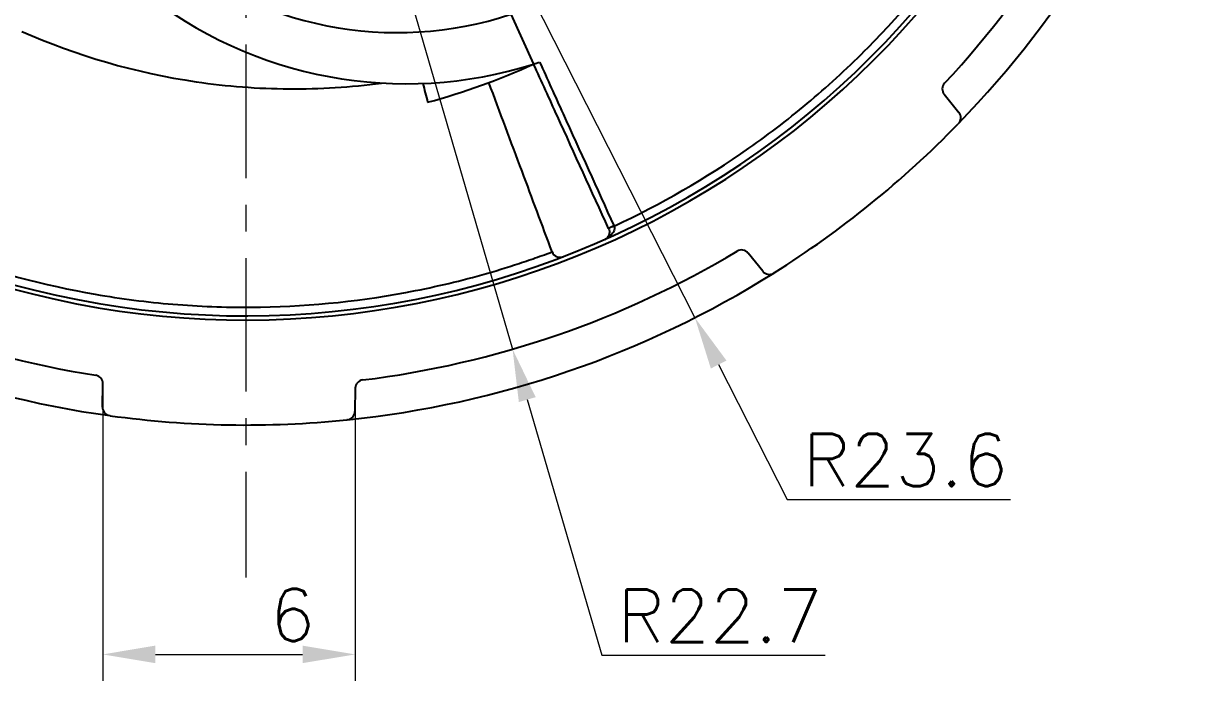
# Model space of a CAD drawing. Header units: millimetres. Extents: x 2517 to 4431, y 863 to 2540.
# Drawn here: x 3353.6 to 3381.35, y 1015.56 to 1031.19 of the extents above; entities that cross this region are included whole.
import ezdxf

# ---------------------------------------------------------------- set-up
doc = ezdxf.new("R2010")
doc.units = ezdxf.units.MM
doc.linetypes.add('CENTER', pattern=[50.8, 31.75, -6.35, 6.35, -6.35])
for name, color, linetype, lineweight in [('中心线', 1, 'CENTER', 9), ('实线', 7, 'Continuous', 25), ('尺寸标注', 2, 'Continuous', 9)]:
    doc.layers.add(name, color=color, linetype=linetype, lineweight=lineweight)
doc.styles.add('st', font='txt.shx')
doc.dimstyles.new('st', dxfattribs={"dimscale": 0.5, "dimtxt": 2.5, "dimasz": 2.5, "dimexe": 1.25, "dimexo": 0, "dimtad": 1, "dimtoh": 1, "dimdsep": 46, "dimtxsty": 'st', "dimcen": 0, "dimclrd": 256, "dimclre": 256, "dimclrt": 3, "dimadec": 3, "dimazin": 2, "dimtfac": 1, "dimtmove": 0, "dimatfit": 1, "dimfxl": 0, "dimlwd": -1, "dimlwe": -1, "dimarcsym": 0})

# ---------------------------------------------------------------- blocks, each defined once
blk = doc.blocks.new('*D321')
at = {"layer": 'Defpoints', "color": 0, "ltscale": 0.1, "transparency": 16777216}
for p in [(3358.889, 1071.325), (3365.061, 1069.99), (3367.979, 1068.918), (3358.889, 1045.236), (3358.889, 1018.012)]:
    blk.add_point(p, dxfattribs=at)
at = {"layer": '尺寸标注', "ltscale": 0.1, "transparency": 16777216}
blk.add_line((3367.979, 1068.918), (3368.255, 1069.637), dxfattribs=at)
blk.add_arc((3358.889, 1045.236), 25.512, 71.8076, 87.1924, dxfattribs=at)
for points in [[(3360.133, 1070.509), (3360.143, 1070.926), (3358.889, 1070.748)], [(3366.924, 1069.669), (3366.784, 1069.277), (3368.031, 1069.054)]]:
    blk.add_solid(points, dxfattribs=at)
at = {"layer": '尺寸标注', "color": 3, "ltscale": 0.1, "transparency": 16777216, "insert": (3363.423, 1071.294), "char_height": 1.25, "attachment_point": 5, "rotation": 350.1286, "style": 'st'}
blk.add_mtext('21°', dxfattribs=at)
blk = doc.blocks.new('*D375')
at = {"layer": 'Defpoints', "color": 0, "ltscale": 0.1, "transparency": 16777216}
for p in [(3355.489, 1022.339), (3361.488, 1022.234), (3361.488, 1016.18)]:
    blk.add_point(p, dxfattribs=at)
at = {"layer": '尺寸标注', "ltscale": 0.1, "transparency": 16777216}
for p, q in [((3355.489, 1022.339), (3355.489, 1015.555)), ((3361.488, 1022.234), (3361.488, 1015.555)), ((3356.739, 1016.18), (3360.238, 1016.18))]:
    blk.add_line(p, q, dxfattribs=at)
for points in [[(3356.739, 1016.389), (3356.739, 1015.972), (3355.489, 1016.18)], [(3360.238, 1016.389), (3360.238, 1015.972), (3361.488, 1016.18)]]:
    blk.add_solid(points, dxfattribs=at)
at = {"layer": '尺寸标注', "color": 3, "ltscale": 0.1, "transparency": 16777216, "insert": (3359.995, 1017.118), "char_height": 1.25, "attachment_point": 5, "style": 'st'}
blk.add_mtext('6', dxfattribs=at)
blk = doc.blocks.new('*D376')
at = {"layer": 'Defpoints', "color": 0, "ltscale": 0.1, "transparency": 16777216}
for p in [(3358.889, 1045.236), (3369.565, 1024.189)]:
    blk.add_point(p, dxfattribs=at)
at = {"layer": '尺寸标注', "ltscale": 0.1, "transparency": 16777216}
for p, q in [((3358.889, 1045.236), (3369.565, 1024.189)), ((3370.13, 1023.074), (3371.757, 1019.867)), ((3371.757, 1019.867), (3377.069, 1019.867))]:
    blk.add_line(p, q, dxfattribs=at)
blk.add_solid([(3370.316, 1023.169), (3369.944, 1022.98), (3369.565, 1024.189)], dxfattribs=at)
at = {"layer": '尺寸标注', "color": 3, "ltscale": 0.1, "transparency": 16777216, "insert": (3374.569, 1020.805), "char_height": 1.25, "attachment_point": 5, "style": 'st'}
blk.add_mtext('R23.6', dxfattribs=at)
blk = doc.blocks.new('*D377')
at = {"layer": 'Defpoints', "color": 0, "ltscale": 0.1, "transparency": 16777216}
for p in [(3358.889, 1045.236), (3365.231, 1023.44)]:
    blk.add_point(p, dxfattribs=at)
at = {"layer": '尺寸标注', "ltscale": 0.1, "transparency": 16777216}
for p, q in [((3358.889, 1045.236), (3365.231, 1023.44)), ((3365.58, 1022.24), (3367.349, 1016.16)), ((3367.349, 1016.16), (3372.661, 1016.16))]:
    blk.add_line(p, q, dxfattribs=at)
blk.add_solid([(3365.78, 1022.298), (3365.38, 1022.182), (3365.231, 1023.44)], dxfattribs=at)
at = {"layer": '尺寸标注', "color": 3, "ltscale": 0.1, "transparency": 16777216, "insert": (3370.161, 1017.097), "char_height": 1.25, "attachment_point": 5, "style": 'st'}
blk.add_mtext('R22.7', dxfattribs=at)

msp = doc.modelspace()

# ---------------------------------------------------------------- linework, layer by layer
at = {"layer": '中心线', "ltscale": 0.1}
msp.add_line((3358.8888, 1071.3254), (3358.8888, 1018.0124), dxfattribs=at)
at = {"layer": '实线'}
for p, q in [((3365.1921, 1031.405), (3365.7312, 1030.222)), ((3375.4902, 1029.5023), (3375.8405, 1029.0698)), ((3371.1776, 1025.2939), (3370.8274, 1025.7264)), ((3355.4838, 1022.0604), (3355.4935, 1022.6169)), ((3361.4926, 1022.5122), (3361.4828, 1021.9557))]:
    msp.add_line(p, q, dxfattribs=at)
at = {"layer": '实线', "flags": 128}
msp.add_lwpolyline([(3366.1727, 1025.7545), (3366.1727, 1025.7545)], dxfattribs=at)
at = {"layer": '实线'}
for centre, radius, start, end in [((3358.8888, 1045.2364), 21.1, 71.98834, 66.01166), ((3358.8888, 1045.2364), 21, 71.98834, 66.01166), ((3358.8888, 1045.2364), 22.7, 317.03269, 340.96731), ((3358.8888, 1045.2364), 23.6, 315.87237, 342.12763), ((3362.4888, 1039.5691), 8.6, 229.19934, 288.32049), ((3362.6999, 1039.7515), 10, 231.16078, 287.64538), ((3358.8888, 1045.2364), 16.5, 285.19016, 294.5), ((3375.6457, 1029.6282), 0.2, 137.03269, 219), ((3375.6851, 1028.9439), 0.2, 315.87237, 39), ((3358.8888, 1045.2364), 23.6, 302.15701, 315.84299), ((3358.8888, 1045.2364), 22.7, 237.03269, 260.96731), ((3374.3991, 1011.4327), 16.3933, 114.34106, 114.83442), ((3372.9568, 1014.5547), 12.954, 114.22006, 114.84442), ((3358.8888, 1045.2364), 23.6, 235.87237, 262.12763), ((3358.8888, 1045.2364), 22.7, 277.03269, 300.96731), ((3366.3601, 1025.8245), 0.2, 200.5, 291.05093), ((3370.6719, 1025.6005), 0.2, 39, 120.96731), ((3358.8888, 1045.2364), 23.6, 275.87237, 302.12763), ((3371.333, 1025.4197), 0.2, 219, 302.12763), ((3355.2935, 1022.6204), 0.2, 359, 80.96731), ((3361.6925, 1022.5087), 0.2, 97.03269, 179), ((3355.6837, 1022.0569), 0.2, 179, 262.12763), ((3358.8888, 1045.2364), 23.6, 262.15701, 275.84299), ((3361.2829, 1021.9592), 0.2, 275.87237, 359)]:
    msp.add_arc(centre, radius, start, end, dxfattribs=at)
for points, knots in [([(3367.6425, 1026.3684), (3368.7549, 1026.8846), (3369.8283, 1027.5024), (3371.354, 1028.5745), (3371.848, 1028.9559), (3372.7938, 1029.7561), (3373.2472, 1030.1759), (3374.5477, 1031.4918), (3375.3352, 1032.4443), (3376.3876, 1033.9779), (3376.7167, 1034.5068), (3377.1709, 1035.3153), (3377.3161, 1035.5876), (3377.5244, 1036.0003), (3377.5923, 1036.1385), (3377.6916, 1036.3467), (3377.7243, 1036.4162), (3377.7647, 1036.5032), (3377.7729, 1036.5211), (3377.7874, 1036.5525), (3377.7938, 1036.5663), (3377.8091, 1036.5996), (3377.8147, 1036.6113), (3377.8151, 1036.6112)], [0, 0, 0, 0, 0.25, 0.25, 0.375, 0.375, 0.5, 0.5, 0.75, 0.75, 0.875, 0.875, 0.9375, 0.9375, 0.96875, 0.96875, 0.984375, 0.984375, 0.9882813, 0.9882813, 0.9921875, 0.9921875, 1, 1, 1, 1]), ([(3353.5656, 1030.999), (3354.8659, 1030.4227), (3356.2601, 1030.0134), (3358.0747, 1029.7472), (3358.4422, 1029.7062), (3359.1777, 1029.65), (3359.5458, 1029.6347), (3360.6493, 1029.6269), (3361.3839, 1029.6726), (3362.1127, 1029.7688)], [0, 0, 0, 0, 0.5, 0.5, 0.625, 0.625, 0.75, 0.75, 1, 1, 1, 1]), ([(3367.514, 1026.3101), (3367.1085, 1027.1998), (3366.703, 1028.0895), (3366.2976, 1028.9792), (3366.1088, 1029.3935), (3365.92, 1029.8078), (3365.7312, 1030.222)], [0, 0, 0, 0, 0.0029332693, 0.0029332693, 0.0029332693, 0.0042990612, 0.0042990612, 0.0042990612, 0.0042990612]), ([(3365.8739, 1030.2686), (3366.0595, 1029.8591), (3366.245, 1029.4497), (3366.4307, 1029.0402), (3366.8344, 1028.1497), (3367.2383, 1027.2592), (3367.6423, 1026.3688)], [0, 0, 0, 0, 0.0013486886, 0.0013486886, 0.0013486886, 0.0042820691, 0.0042820691, 0.0042820691, 0.0042820691]), ([(3366.1727, 1025.7545), (3365.9336, 1026.3942), (3365.6944, 1027.0339), (3365.4552, 1027.6737), (3365.1925, 1028.3762), (3364.9298, 1029.0788), (3364.6672, 1029.7813)], [0.0002009624, 0.0002009624, 0.0002009624, 0.0002009624, 0.0022498948, 0.0022498948, 0.0022498948, 0.0045000334, 0.0045000334, 0.0045000334, 0.0045000334]), ([(3367.6425, 1026.3684), (3367.6526, 1026.3458), (3367.6545, 1026.3215), (3367.6498, 1026.2794), (3367.6436, 1026.2604), (3367.6206, 1026.209), (3367.5991, 1026.1809), (3367.5288, 1026.1069), (3367.4733, 1026.071), (3367.4132, 1026.0443)], [0, 0, 0, 0, 0.125, 0.125, 0.25, 0.25, 0.5, 0.5, 1, 1, 1, 1]), ([(3367.5141, 1026.3098), (3367.5243, 1026.2872), (3367.5294, 1026.2644), (3367.5329, 1026.226), (3367.5318, 1026.2094), (3367.5245, 1026.1653), (3367.5146, 1026.1426), (3367.4796, 1026.0849), (3367.4485, 1026.0601), (3367.4132, 1026.0443)], [0, 0, 0, 0, 0.125, 0.125, 0.25, 0.25, 0.5, 0.5, 1, 1, 1, 1]), ([(3351.7369, 1025.7049), (3352.8884, 1025.2833), (3354.0843, 1024.9611), (3355.9212, 1024.6404), (3356.5403, 1024.5608), (3357.7749, 1024.4578), (3358.3923, 1024.434), (3360.2424, 1024.445), (3361.4728, 1024.5616), (3363.3014, 1024.9019), (3363.908, 1025.0432), (3364.8009, 1025.2936), (3365.0962, 1025.3836), (3365.5353, 1025.5281), (3365.681, 1025.5778), (3365.8984, 1025.6548), (3365.9707, 1025.6808), (3366.0608, 1025.7138), (3366.0792, 1025.7206), (3366.1117, 1025.7325), (3366.1259, 1025.7378), (3366.1603, 1025.7505), (3366.1726, 1025.7549), (3366.1727, 1025.7545)], [0, 0, 0, 0, 0.25, 0.25, 0.375, 0.375, 0.5, 0.5, 0.75, 0.75, 0.875, 0.875, 0.9375, 0.9375, 0.96875, 0.96875, 0.984375, 0.984375, 0.9882812, 0.9882812, 0.9921875, 0.9921875, 1, 1, 1, 1])]:
    msp.add_open_spline(points, degree=3, knots=knots, dxfattribs=at)
for points in [[(3365.7312, 1030.222), (3365.7788, 1030.2372), (3365.8264, 1030.2527), (3365.8739, 1030.2686)], [(3363.0974, 1029.7594), (3363.1357, 1029.6106), (3363.174, 1029.4617), (3363.2121, 1029.3129)], [(3375.8286, 1028.8047), (3375.8258, 1028.8018), (3375.823, 1028.7989), (3375.8202, 1028.796)], [(3367.5141, 1026.3098), (3367.5141, 1026.3099), (3367.514, 1026.31), (3367.514, 1026.3101)], [(3367.6423, 1026.3688), (3367.6424, 1026.3687), (3367.6425, 1026.3685), (3367.6425, 1026.3684)], [(3371.4497, 1025.2568), (3371.4462, 1025.2546), (3371.4428, 1025.2525), (3371.4394, 1025.2504)], [(3355.6683, 1021.8571), (3355.6643, 1021.8577), (3355.6603, 1021.8582), (3355.6563, 1021.8588)], [(3361.3033, 1021.7602), (3361.2993, 1021.7598), (3361.2953, 1021.7594), (3361.2913, 1021.759)]]:
    msp.add_open_spline(points, degree=3, dxfattribs=at)

# ---------------------------------------------------------------- dimensions: what is measured, and where the dimension line sits
at = {"layer": '尺寸标注', "ltscale": 0.1}
dim = msp.add_angular_dim_2l(base=(3365.0606, 1069.9905), line1=((3358.8888, 1071.3254), (3358.8888, 1018.0124)), line2=((3358.8888, 1045.2364), (3367.9794, 1068.9184)), dimstyle='st', dxfattribs=at)
dim.commit()
dim.dimension.update_dxf_attribs({"geometry": '*D321', "text_midpoint": (3363.2625, 1070.3706), "dimtype": 162})
for mpoint, picture, middle in [((3369.5645, 1024.1891), '*D376', (3374.5691, 1019.8674)), ((3365.2306, 1023.4403), '*D377', (3370.1614, 1016.1599))]:
    dim = msp.add_radius_dim(center=(3358.8888, 1045.2364), mpoint=mpoint, dimstyle='st', override={"dimtol": 0, "dimlim": 0, "dimtp": 0, "dimtm": 0, "dimtfac": 1, "dimtdec": 1, "dimtolj": 0, "dimtzin": 8}, dxfattribs=at)
    dim.commit()
    dim.dimension.update_dxf_attribs({"geometry": picture, "text_midpoint": middle, "dimtype": 164})
dim = msp.add_linear_dim(base=(3361.4877, 1016.1804), p1=(3355.4886, 1022.3386), p2=(3361.4877, 1022.2339), dimstyle='st', override={"dimtol": 0, "dimlim": 0, "dimtp": 0, "dimtm": 0, "dimtfac": 1, "dimtdec": 1, "dimtolj": 0, "dimtzin": 8}, dxfattribs=at)
dim.commit()
dim.dimension.update_dxf_attribs({"geometry": '*D375', "text_midpoint": (3359.9953, 1016.1804), "dimtype": 160})

doc.saveas('drawing.dxf')
